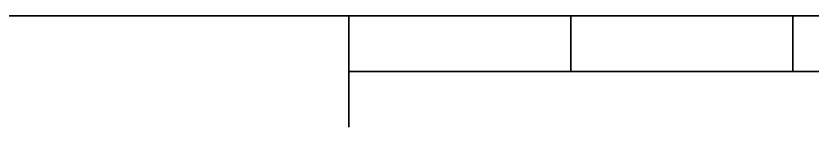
# Model space of a CAD drawing. Extents: x 0 to 297, y 0 to 210.
# Drawn here: x 83.5 to 119.36, y 5 to 10 of the extents above; entities that cross this region are included whole.
import ezdxf

# ---------------------------------------------------------------- set-up
doc = ezdxf.new("R2010")
doc.units = 0

msp = doc.modelspace()

# ---------------------------------------------------------------- linework, layer by layer
at = {"color": 7, "lineweight": 35}
for p, q in [((10, 10), (287, 10)), ((97, 10), (287, 10)), ((98.5, 7.5), (198.5, 7.5))]:
    msp.add_line(p, q, dxfattribs=at)
at = {"color": 7, "lineweight": 35, "ltscale": 0.125}
msp.add_line((98.5, 10), (98.5, 5), dxfattribs=at)
at = {"color": 7, "lineweight": 35, "ltscale": 0.0625}
for p, q in [((108.5, 10), (108.5, 7.5)), ((118.5, 10), (118.5, 7.5))]:
    msp.add_line(p, q, dxfattribs=at)

doc.saveas('drawing.dxf')
